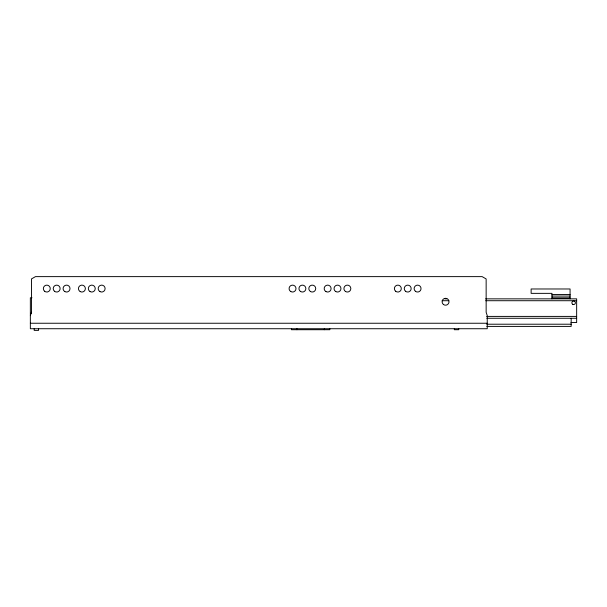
<?xml version="1.0" encoding="UTF-8"?>
<svg xmlns="http://www.w3.org/2000/svg" width="607" height="607" viewBox="0 0 607 607"><rect width="100%" height="100%" fill="white"/><g stroke="black" fill="none" stroke-linecap="round" stroke-linejoin="round"><path stroke-width="0.91" d="M30.35 315.64L31.45 312.279M551.968 294.463L570.072 294.463M551.968 296.064L570.072 296.064M31.996 297.779L30.35 297.779L30.35 328.728L487.246 328.728L487.246 315.64L486.146 312.271L486.146 278.939L482.133 276.625L35.464 276.625L31.45 278.939L31.503 313.364M551.968 297.954L570.072 297.954M551.968 298.303L570.072 298.303M444.901 298.849L446.798 298.849M485.661 298.849L576.65 298.849L576.65 322.545L570.959 322.545M442.169 300.715L448.801 300.715M485.737 300.715L576.65 300.715M486.677 316.406L576.65 316.406M486.822 318.273L576.65 318.273M30.35 323.243L487.246 323.243M486.822 324.214L571.164 324.214M486.822 326.407L571.164 326.407L571.164 318.273M570.072 298.849L570.072 288.978L531.125 288.978L531.125 293.363L551.968 293.363L551.968 298.849M458.725 328.728L458.725 329.715L454.339 329.715L454.339 328.728M329.829 328.728L329.829 329.715L291.436 329.715L291.436 328.728M324.343 328.728L324.343 329.715M296.922 328.728L296.922 329.715M38.575 328.728L38.575 330.375L34.189 330.375L34.189 328.728M345.649 291.572A3.452 3.452 0 0 0 350.838 288.583A3.452 3.452 0 0 0 345.649 285.586A3.452 3.452 0 0 0 345.649 291.572M64.82 291.572A3.452 3.452 0 0 0 70.01 288.583A3.452 3.452 0 0 0 64.82 285.586A3.452 3.452 0 0 0 64.82 291.572M54.501 291.269A3.452 3.452 0 0 0 60.093 289.122A3.452 3.452 0 0 0 55.442 285.358A3.452 3.452 0 0 0 54.501 291.269M44.63 291.269A3.452 3.452 0 0 0 50.214 289.122A3.452 3.452 0 0 0 45.563 285.358A3.452 3.452 0 0 0 44.63 291.269M99.927 291.572A3.452 3.452 0 0 0 105.11 288.583A3.452 3.452 0 0 0 99.927 285.586A3.452 3.452 0 0 0 99.927 291.572M90.056 291.572A3.452 3.452 0 0 0 95.238 288.583A3.452 3.452 0 0 0 90.056 285.586A3.452 3.452 0 0 0 90.056 291.572M80.177 291.572A3.452 3.452 0 0 0 85.367 288.583A3.452 3.452 0 0 0 80.177 285.586A3.452 3.452 0 0 0 80.177 291.572M310.549 291.572A3.452 3.452 0 0 0 315.731 288.583A3.452 3.452 0 0 0 310.549 285.586A3.452 3.452 0 0 0 310.549 291.572M300.677 291.572A3.452 3.452 0 0 0 305.86 288.583A3.452 3.452 0 0 0 300.677 285.586A3.452 3.452 0 0 0 300.677 291.572M290.806 291.572A3.452 3.452 0 0 0 295.988 288.583A3.452 3.452 0 0 0 290.806 285.586A3.452 3.452 0 0 0 290.806 291.572M335.777 291.572A3.452 3.452 0 0 0 340.959 288.583A3.452 3.452 0 0 0 335.777 285.586A3.452 3.452 0 0 0 335.777 291.572M325.906 291.572A3.452 3.452 0 0 0 331.088 288.583A3.452 3.452 0 0 0 325.906 285.586A3.452 3.452 0 0 0 325.906 291.572M415.416 291.269A3.452 3.452 0 0 0 421 289.122A3.452 3.452 0 0 0 416.349 285.358A3.452 3.452 0 0 0 415.416 291.269M405.537 291.269A3.452 3.452 0 0 0 411.129 289.122A3.452 3.452 0 0 0 406.478 285.358A3.452 3.452 0 0 0 405.537 291.269M395.665 291.269A3.452 3.452 0 0 0 401.257 289.122A3.452 3.452 0 0 0 396.606 285.358A3.452 3.452 0 0 0 395.665 291.269M443.383 304.433A3.452 3.452 0 0 0 448.975 302.286A3.452 3.452 0 0 0 444.324 298.523A3.452 3.452 0 0 0 443.383 304.433M572.758 304.319A1.753 1.753 0 0 0 575.39 302.794A1.753 1.753 0 0 0 572.758 301.277A1.753 1.753 0 0 0 572.758 304.319"/></g></svg>
